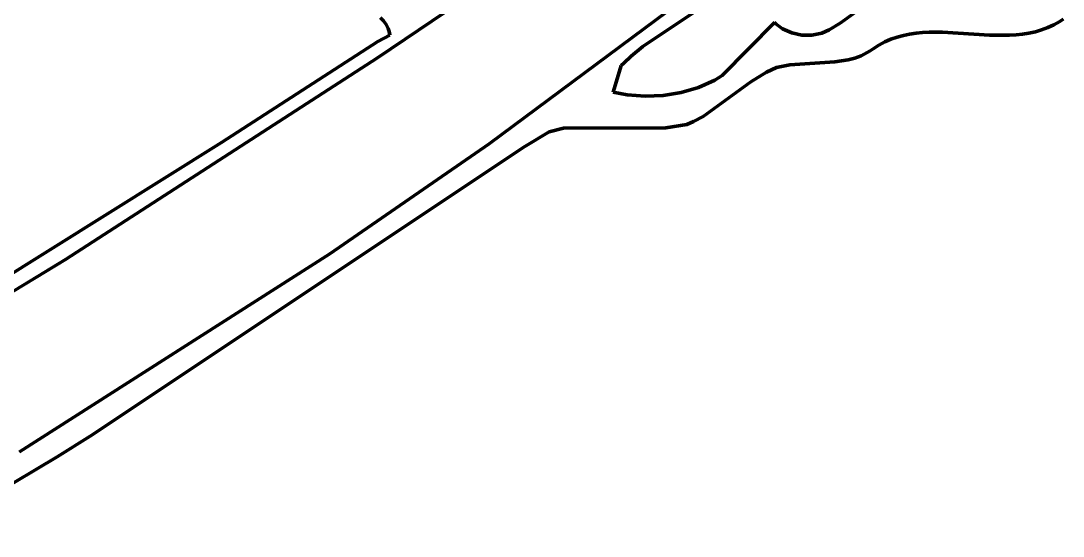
# Model space of a CAD drawing. Header units: millimetres. Extents: x 0 to 9.3, y 0 to 12.
# Drawn here: x 3.893 to 5.645, y 2.175 to 3.041 of the extents above; entities that cross this region are included whole.
import ezdxf

# ---------------------------------------------------------------- set-up
doc = ezdxf.new("R2010")
doc.units = ezdxf.units.MM
doc.layers.add('color#212121ff', color=7, linetype='CONTINUOUS', lineweight=100)
doc.layers.add('color#ffffffff', color=7, linetype='CONTINUOUS', lineweight=100)

msp = doc.modelspace()

# ---------------------------------------------------------------- linework, layer by layer
at = {"layer": 'color#212121ff'}
for p, q in [((5.052, 3.3572), (4.4926, 2.9786)), ((4.6802, 2.8343), (5.1026, 3.1484)), ((5.27, 3.0367), (5.3918, 3.1252)), ((5.0378, 3.0645), (4.9384, 2.9977)), ((4.5027, 3.0405), (4.4977, 3.0459)), ((4.507, 3.0346), (4.5027, 3.0405)), ((4.5103, 3.028), (4.507, 3.0346)), ((5.0715, 2.949), (5.1594, 3.0379)), ((5.1594, 3.0379), (5.162, 3.0355)), ((5.162, 3.0355), (5.1731, 3.0275)), ((5.2514, 3.0258), (5.27, 3.0367)), ((5.6291, 3.0339), (5.6188, 3.0293)), ((5.6391, 3.0394), (5.6291, 3.0339)), ((5.6445, 3.0436), (5.6391, 3.0394)), ((4.4928, 3.0058), (4.5131, 3.0167)), ((4.5115, 3.0244), (4.5103, 3.028)), ((4.5125, 3.0207), (4.5115, 3.0244)), ((4.5131, 3.0167), (4.5125, 3.0207)), ((5.1731, 3.0275), (5.1886, 3.0204)), ((5.1886, 3.0204), (5.2052, 3.0167)), ((5.2052, 3.0167), (5.2221, 3.0166)), ((5.2221, 3.0166), (5.2388, 3.0202)), ((5.2388, 3.0202), (5.2514, 3.0258)), ((5.3655, 3.0135), (5.3552, 3.0099)), ((5.376, 3.0163), (5.3655, 3.0135)), ((5.3866, 3.0185), (5.376, 3.0163)), ((5.3974, 3.0201), (5.3866, 3.0185)), ((5.4083, 3.0212), (5.3974, 3.0201)), ((5.4193, 3.0217), (5.4083, 3.0212)), ((5.4304, 3.0219), (5.4193, 3.0217)), ((5.4416, 3.0217), (5.4304, 3.0219)), ((5.5207, 3.0169), (5.4416, 3.0217)), ((5.5432, 3.0164), (5.5207, 3.0169)), ((5.5543, 3.0167), (5.5432, 3.0164)), ((5.5654, 3.0173), (5.5543, 3.0167)), ((5.5763, 3.0185), (5.5654, 3.0173)), ((5.5871, 3.0202), (5.5763, 3.0185)), ((5.5979, 3.0225), (5.5871, 3.0202)), ((5.6084, 3.0255), (5.5979, 3.0225)), ((5.6188, 3.0293), (5.6084, 3.0255)), ((4.2306, 2.8366), (4.4928, 3.0058)), ((4.9384, 2.9977), (4.9186, 2.9814)), ((5.335, 3.0001), (5.3253, 2.9938)), ((5.345, 3.0054), (5.335, 3.0001)), ((5.3552, 3.0099), (5.345, 3.0054)), ((4.4926, 2.9786), (3.968, 2.6399)), ((4.9186, 2.9814), (4.9061, 2.9697)), ((5.2943, 2.9781), (5.2834, 2.9752)), ((5.305, 2.9821), (5.2943, 2.9781)), ((5.3102, 2.9845), (5.305, 2.9821)), ((5.3154, 2.9873), (5.3102, 2.9845)), ((5.3204, 2.9904), (5.3154, 2.9873)), ((5.3253, 2.9938), (5.3204, 2.9904)), ((4.9017, 2.9658), (4.8884, 2.921)), ((4.9061, 2.9697), (4.9017, 2.9658)), ((5.1628, 2.9621), (5.146, 2.9543)), ((5.1683, 2.9637), (5.1628, 2.9621)), ((5.1852, 2.9669), (5.1683, 2.9637)), ((5.2607, 2.9718), (5.1852, 2.9669)), ((5.2834, 2.9752), (5.2607, 2.9718)), ((5.0593, 2.9412), (5.0715, 2.949)), ((5.146, 2.9543), (5.1197, 2.9383)), ((5.0025, 2.9204), (5.0316, 2.929)), ((5.0316, 2.929), (5.0593, 2.9412)), ((5.1197, 2.9383), (5.0398, 2.8802)), ((4.8884, 2.921), (4.9122, 2.9164)), ((4.9122, 2.9164), (4.9424, 2.914)), ((4.9424, 2.914), (4.9727, 2.9154)), ((4.9727, 2.9154), (5.0025, 2.9204)), ((5.0398, 2.8802), (5.0236, 2.8714)), ((4.8048, 2.8606), (4.7807, 2.8544)), ((4.9768, 2.8611), (4.8048, 2.8606)), ((5.0123, 2.8663), (4.9768, 2.8611)), ((5.0236, 2.8714), (5.0123, 2.8663)), ((4.7807, 2.8544), (4.74, 2.8294)), ((3.5151, 2.3891), (4.2306, 2.8366)), ((4.74, 2.8294), (4.0097, 2.3428)), ((4.4122, 2.6495), (4.6802, 2.8343)), ((3.8908, 2.3166), (4.4122, 2.6495)), ((3.968, 2.6399), (3.728, 2.4938)), ((4.0097, 2.3428), (3.9545, 2.3084)), ((3.9545, 2.3084), (3.7308, 2.175))]:
    msp.add_line(p, q, dxfattribs=at)
at = {"layer": 'color#ffffffff'}
for p, q in [((4.4926, 2.9786), (5.052, 3.3572)), ((5.1026, 3.1484), (4.6802, 2.8343)), ((5.3918, 3.1252), (5.27, 3.0367)), ((4.9384, 2.9977), (5.0378, 3.0645)), ((4.4977, 3.0459), (4.5027, 3.0405)), ((4.5027, 3.0405), (4.507, 3.0346)), ((4.507, 3.0346), (4.5103, 3.028)), ((5.1594, 3.0379), (5.0715, 2.949)), ((5.162, 3.0355), (5.1594, 3.0379)), ((5.1731, 3.0275), (5.162, 3.0355)), ((5.27, 3.0367), (5.2514, 3.0258)), ((5.6188, 3.0293), (5.6291, 3.0339)), ((5.6291, 3.0339), (5.6391, 3.0394)), ((5.6391, 3.0394), (5.6445, 3.0436)), ((4.5131, 3.0167), (4.4928, 3.0058)), ((4.5103, 3.028), (4.5115, 3.0244)), ((4.5115, 3.0244), (4.5125, 3.0207)), ((4.5125, 3.0207), (4.5131, 3.0167)), ((5.1886, 3.0204), (5.1731, 3.0275)), ((5.2052, 3.0167), (5.1886, 3.0204)), ((5.2221, 3.0166), (5.2052, 3.0167)), ((5.2388, 3.0202), (5.2221, 3.0166)), ((5.2514, 3.0258), (5.2388, 3.0202)), ((5.3552, 3.0099), (5.3655, 3.0135)), ((5.3655, 3.0135), (5.376, 3.0163)), ((5.376, 3.0163), (5.3866, 3.0185)), ((5.3866, 3.0185), (5.3974, 3.0201)), ((5.3974, 3.0201), (5.4083, 3.0212)), ((5.4083, 3.0212), (5.4193, 3.0217)), ((5.4193, 3.0217), (5.4304, 3.0219)), ((5.4304, 3.0219), (5.4416, 3.0217)), ((5.4416, 3.0217), (5.5207, 3.0169)), ((5.5207, 3.0169), (5.5432, 3.0164)), ((5.5432, 3.0164), (5.5543, 3.0167)), ((5.5543, 3.0167), (5.5654, 3.0173)), ((5.5654, 3.0173), (5.5763, 3.0185)), ((5.5763, 3.0185), (5.5871, 3.0202)), ((5.5871, 3.0202), (5.5979, 3.0225)), ((5.5979, 3.0225), (5.6084, 3.0255)), ((5.6084, 3.0255), (5.6188, 3.0293)), ((4.4928, 3.0058), (4.2306, 2.8366)), ((4.9186, 2.9814), (4.9384, 2.9977)), ((5.3253, 2.9938), (5.335, 3.0001)), ((5.335, 3.0001), (5.345, 3.0054)), ((5.345, 3.0054), (5.3552, 3.0099)), ((3.968, 2.6399), (4.4926, 2.9786)), ((4.9061, 2.9697), (4.9186, 2.9814)), ((5.2834, 2.9752), (5.2943, 2.9781)), ((5.2943, 2.9781), (5.305, 2.9821)), ((5.305, 2.9821), (5.3102, 2.9845)), ((5.3102, 2.9845), (5.3154, 2.9873)), ((5.3154, 2.9873), (5.3204, 2.9904)), ((5.3204, 2.9904), (5.3253, 2.9938)), ((4.8884, 2.921), (4.9017, 2.9658)), ((4.9017, 2.9658), (4.9061, 2.9697)), ((5.146, 2.9543), (5.1628, 2.9621)), ((5.1628, 2.9621), (5.1683, 2.9637)), ((5.1683, 2.9637), (5.1852, 2.9669)), ((5.1852, 2.9669), (5.2607, 2.9718)), ((5.2607, 2.9718), (5.2834, 2.9752)), ((5.0715, 2.949), (5.0593, 2.9412)), ((5.1197, 2.9383), (5.146, 2.9543)), ((5.0316, 2.929), (5.0025, 2.9204)), ((5.0593, 2.9412), (5.0316, 2.929)), ((5.0398, 2.8802), (5.1197, 2.9383)), ((4.9122, 2.9164), (4.8884, 2.921)), ((4.9424, 2.914), (4.9122, 2.9164)), ((4.9727, 2.9154), (4.9424, 2.914)), ((5.0025, 2.9204), (4.9727, 2.9154)), ((5.0236, 2.8714), (5.0398, 2.8802)), ((4.7807, 2.8544), (4.8048, 2.8606)), ((4.8048, 2.8606), (4.9768, 2.8611)), ((4.9768, 2.8611), (5.0123, 2.8663)), ((5.0123, 2.8663), (5.0236, 2.8714)), ((4.74, 2.8294), (4.7807, 2.8544)), ((4.2306, 2.8366), (3.5151, 2.3891)), ((4.0097, 2.3428), (4.74, 2.8294)), ((4.6802, 2.8343), (4.4122, 2.6495)), ((4.4122, 2.6495), (3.8908, 2.3166)), ((3.728, 2.4938), (3.968, 2.6399)), ((3.9545, 2.3084), (4.0097, 2.3428)), ((3.7308, 2.175), (3.9545, 2.3084))]:
    msp.add_line(p, q, dxfattribs=at)

doc.saveas('drawing.dxf')
